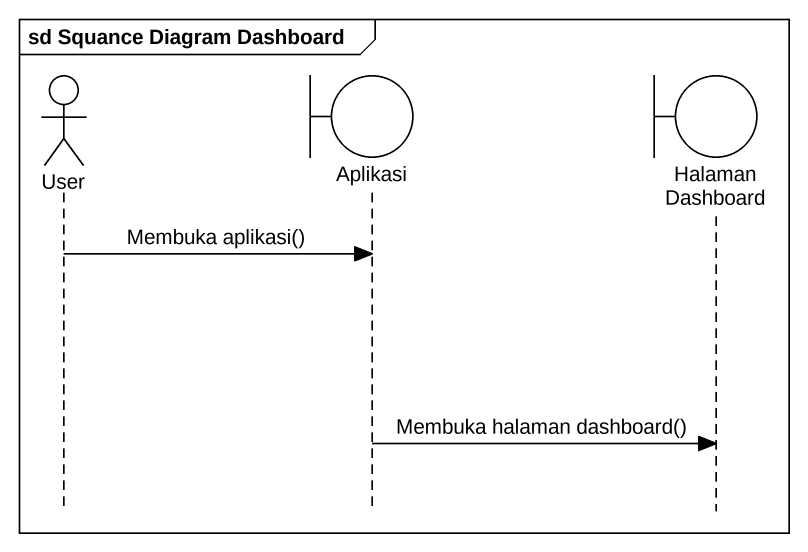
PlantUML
@startuml
mainframe sd Squance Diagram Dashboard
hide footbox
actor User
boundary Aplikasi
boundary "Halaman Dashboard" as Halaman_Dashboard

User -> Aplikasi : Membuka aplikasi()
Aplikasi -> Halaman_Dashboard : Membuka halaman dashboard()
@enduml
